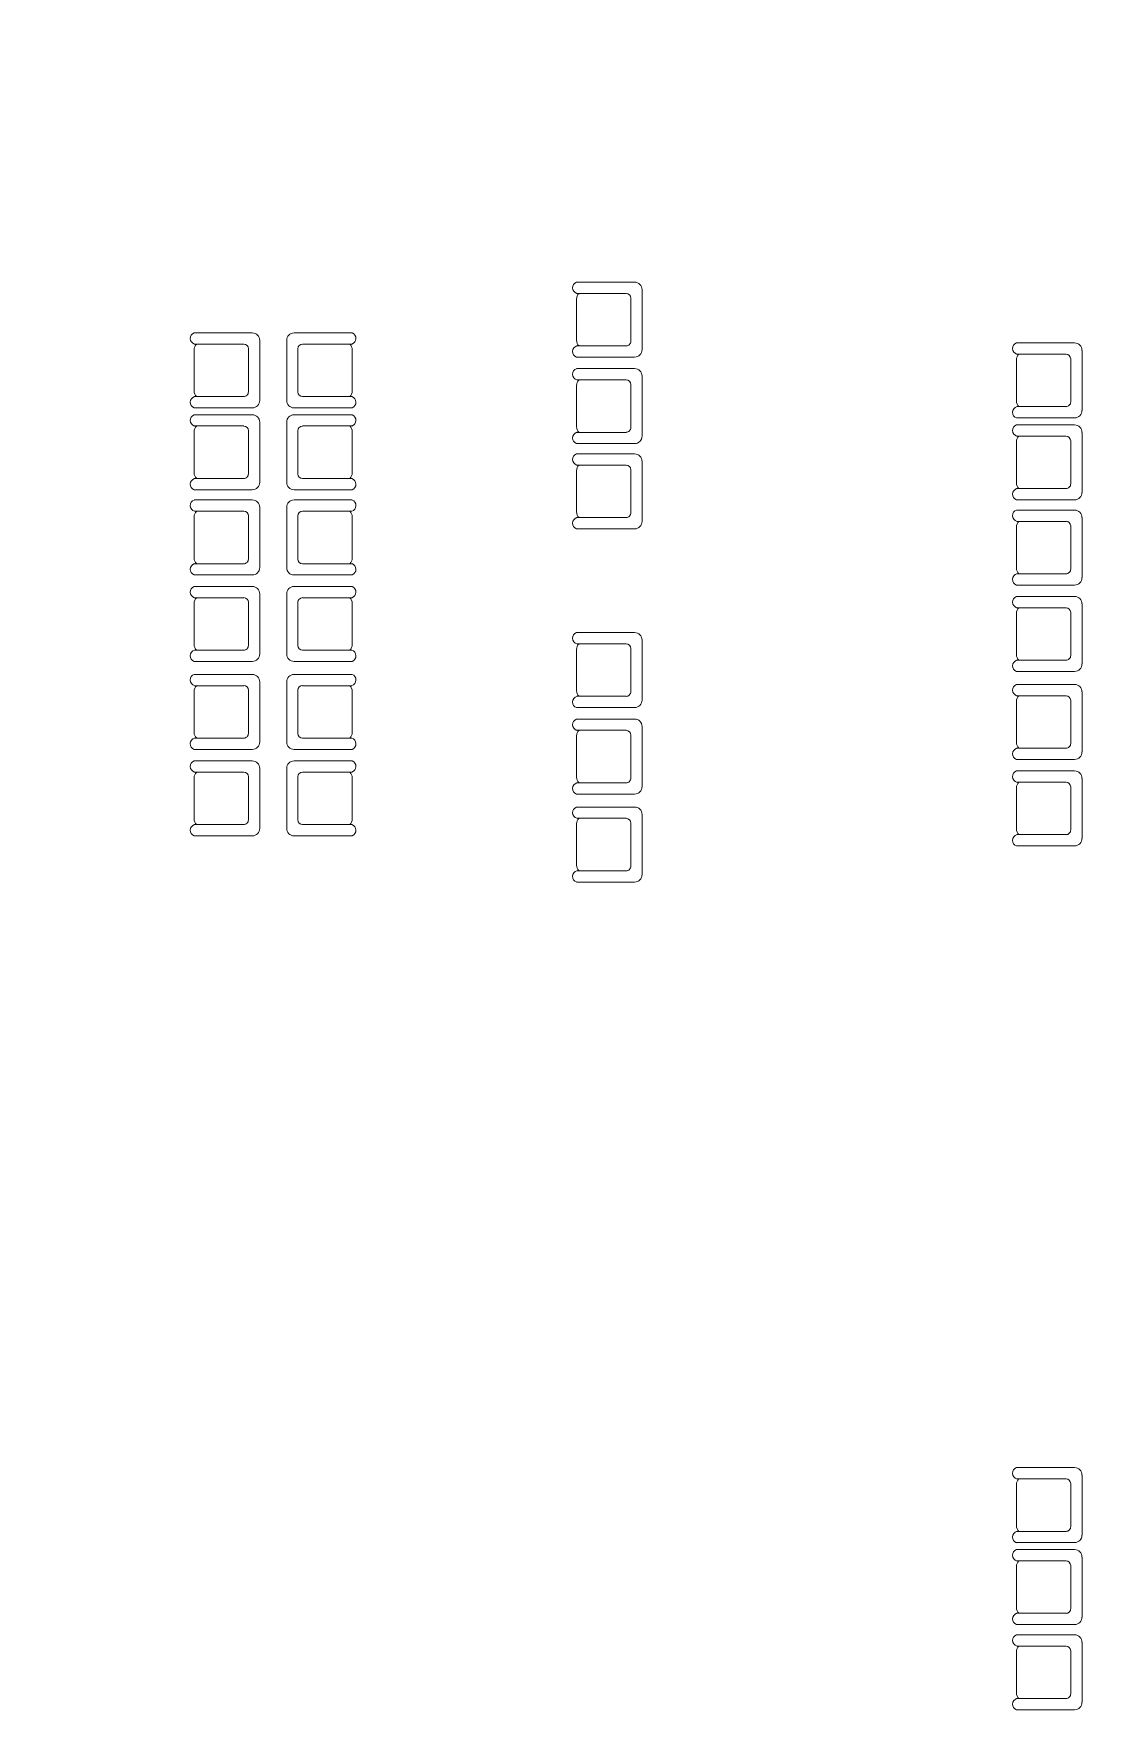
# Model space of a CAD drawing. Extents: x -3767 to 3861, y 250 to 646.
# Drawn here: x 107.04 to 115.55, y 363.26 to 376.68 of the extents above; entities that cross this region are included whole.
import ezdxf
from ezdxf import colors
from ezdxf.entities.mleader import LeaderData, LeaderLine
from ezdxf.math import Vec2, Vec3

# ---------------------------------------------------------------- set-up
doc = ezdxf.new("R2010")
doc.units = 0
doc.header["$LTSCALE"] = 0.15
doc.layers.add('0 criticalllllll', color=4, linetype='Continuous', lineweight=13)
doc.layers.add('FUR', color=252, linetype='Continuous', lineweight=9)
doc.layers.add('0 sockets', color=252, linetype='Continuous')

# ---------------------------------------------------------------- blocks, each defined once
blk = doc.blocks.new('ARCH')
at = {"layer": 'FUR'}
for p, q in [((111.393, 374.689), (111.858, 374.689)), ((111.393, 374.224), (111.393, 374.554)), ((111.395, 374.599), (111.79, 374.599)), ((111.828, 374.561), (111.828, 374.216)), ((111.918, 374.629), (111.918, 374.149)), ((108.796, 374.283), (108.331, 374.283)), ((109.132, 374.283), (109.597, 374.283)), ((108.331, 374.148), (108.331, 373.818)), ((108.728, 374.193), (108.333, 374.193)), ((108.766, 373.811), (108.766, 374.156)), ((108.856, 373.743), (108.856, 374.223)), ((109.072, 373.743), (109.072, 374.223)), ((109.162, 373.811), (109.162, 374.156)), ((109.199, 374.193), (109.595, 374.193)), ((109.597, 374.148), (109.597, 373.818)), ((111.79, 374.179), (111.395, 374.179)), ((115.381, 374.203), (114.916, 374.203)), ((115.441, 373.663), (115.441, 374.143)), ((111.858, 374.089), (111.393, 374.089)), ((111.393, 373.997), (111.858, 373.997)), ((114.916, 374.068), (114.916, 373.738)), ((115.313, 374.113), (114.918, 374.113)), ((115.351, 373.73), (115.351, 374.075)), ((111.393, 373.532), (111.393, 373.862)), ((111.395, 373.907), (111.79, 373.907)), ((111.828, 373.87), (111.828, 373.525)), ((111.918, 373.937), (111.918, 373.457)), ((108.333, 373.773), (108.728, 373.773)), ((109.595, 373.773), (109.199, 373.773)), ((108.331, 373.683), (108.796, 373.683)), ((108.796, 373.628), (108.331, 373.628)), ((109.597, 373.683), (109.132, 373.683)), ((109.132, 373.628), (109.597, 373.628)), ((114.916, 373.603), (115.381, 373.603)), ((114.918, 373.693), (115.313, 373.693)), ((108.331, 373.493), (108.331, 373.163)), ((108.728, 373.538), (108.333, 373.538)), ((108.766, 373.155), (108.766, 373.5)), ((108.856, 373.088), (108.856, 373.568)), ((109.072, 373.088), (109.072, 373.568)), ((109.162, 373.155), (109.162, 373.5)), ((109.199, 373.538), (109.595, 373.538)), ((109.597, 373.493), (109.597, 373.163)), ((111.79, 373.487), (111.395, 373.487)), ((115.381, 373.547), (114.916, 373.547)), ((115.313, 373.457), (114.918, 373.457)), ((115.441, 373.007), (115.441, 373.487)), ((111.858, 373.397), (111.393, 373.397)), ((111.393, 373.315), (111.858, 373.315)), ((114.916, 373.412), (114.916, 373.082)), ((115.351, 373.074), (115.351, 373.419)), ((111.393, 372.85), (111.393, 373.18)), ((111.395, 373.225), (111.79, 373.225)), ((111.828, 373.188), (111.828, 372.843)), ((111.918, 373.255), (111.918, 372.775)), ((108.333, 373.118), (108.728, 373.118)), ((109.595, 373.118), (109.199, 373.118)), ((108.331, 373.028), (108.796, 373.028)), ((108.796, 372.946), (108.331, 372.946)), ((109.597, 373.028), (109.132, 373.028)), ((109.132, 372.946), (109.597, 372.946)), ((114.916, 372.947), (115.381, 372.947)), ((114.918, 373.037), (115.313, 373.037)), ((108.331, 372.811), (108.331, 372.481)), ((108.728, 372.856), (108.333, 372.856)), ((108.766, 372.473), (108.766, 372.818)), ((108.856, 372.406), (108.856, 372.886)), ((109.072, 372.406), (109.072, 372.886)), ((109.162, 372.473), (109.162, 372.818)), ((109.199, 372.856), (109.595, 372.856)), ((109.597, 372.811), (109.597, 372.481)), ((111.79, 372.805), (111.395, 372.805)), ((115.381, 372.865), (114.916, 372.865)), ((115.313, 372.775), (114.918, 372.775)), ((115.441, 372.325), (115.441, 372.805)), ((111.858, 372.715), (111.393, 372.715)), ((114.916, 372.73), (114.916, 372.4)), ((115.351, 372.393), (115.351, 372.738)), ((108.333, 372.436), (108.728, 372.436)), ((109.595, 372.436), (109.199, 372.436)), ((108.331, 372.346), (108.796, 372.346)), ((108.796, 372.254), (108.331, 372.254)), ((109.597, 372.346), (109.132, 372.346)), ((109.132, 372.254), (109.597, 372.254)), ((114.916, 372.265), (115.381, 372.265)), ((114.918, 372.355), (115.313, 372.355)), ((108.331, 372.119), (108.331, 371.789)), ((108.728, 372.164), (108.333, 372.164)), ((108.766, 371.782), (108.766, 372.127)), ((108.856, 371.714), (108.856, 372.194)), ((109.072, 371.714), (109.072, 372.194)), ((109.162, 371.782), (109.162, 372.127)), ((109.199, 372.164), (109.595, 372.164)), ((109.597, 372.119), (109.597, 371.789)), ((115.381, 372.174), (114.916, 372.174)), ((115.441, 371.634), (115.441, 372.114)), ((114.916, 372.039), (114.916, 371.709)), ((115.313, 372.084), (114.918, 372.084)), ((115.351, 371.701), (115.351, 372.046)), ((111.393, 371.885), (111.858, 371.885)), ((108.333, 371.744), (108.728, 371.744)), ((109.595, 371.744), (109.199, 371.744)), ((111.393, 371.42), (111.393, 371.75)), ((111.395, 371.795), (111.79, 371.795)), ((111.828, 371.757), (111.828, 371.412)), ((111.918, 371.825), (111.918, 371.345)), ((108.331, 371.654), (108.796, 371.654)), ((109.597, 371.654), (109.132, 371.654)), ((114.916, 371.574), (115.381, 371.574)), ((114.918, 371.664), (115.313, 371.664)), ((108.796, 371.55), (108.331, 371.55)), ((108.728, 371.46), (108.333, 371.46)), ((108.856, 371.01), (108.856, 371.49)), ((109.072, 371.01), (109.072, 371.49)), ((109.132, 371.55), (109.597, 371.55)), ((109.199, 371.46), (109.595, 371.46)), ((115.381, 371.47), (114.916, 371.47)), ((108.331, 371.415), (108.331, 371.085)), ((108.766, 371.078), (108.766, 371.423)), ((109.162, 371.078), (109.162, 371.423)), ((109.597, 371.415), (109.597, 371.085)), ((111.79, 371.375), (111.395, 371.375)), ((114.916, 371.335), (114.916, 371.005)), ((115.313, 371.38), (114.918, 371.38)), ((115.351, 370.997), (115.351, 371.342)), ((115.441, 370.93), (115.441, 371.41)), ((111.858, 371.285), (111.393, 371.285)), ((111.393, 371.193), (111.858, 371.193)), ((108.333, 371.04), (108.728, 371.04)), ((109.595, 371.04), (109.199, 371.04)), ((111.393, 370.728), (111.393, 371.058)), ((111.395, 371.103), (111.79, 371.103)), ((111.828, 371.065), (111.828, 370.72)), ((111.918, 371.133), (111.918, 370.653)), ((108.331, 370.95), (108.796, 370.95)), ((109.597, 370.95), (109.132, 370.95)), ((114.918, 370.96), (115.313, 370.96)), ((108.796, 370.858), (108.331, 370.858)), ((108.728, 370.768), (108.333, 370.768)), ((108.856, 370.318), (108.856, 370.798)), ((109.072, 370.318), (109.072, 370.798)), ((109.132, 370.858), (109.597, 370.858)), ((109.199, 370.768), (109.595, 370.768)), ((114.916, 370.87), (115.381, 370.87)), ((115.381, 370.778), (114.916, 370.778)), ((108.331, 370.723), (108.331, 370.393)), ((108.766, 370.386), (108.766, 370.731)), ((109.162, 370.386), (109.162, 370.731)), ((109.597, 370.723), (109.597, 370.393)), ((111.79, 370.683), (111.395, 370.683)), ((114.916, 370.643), (114.916, 370.313)), ((115.313, 370.688), (114.918, 370.688)), ((115.351, 370.305), (115.351, 370.65)), ((115.441, 370.238), (115.441, 370.718)), ((111.858, 370.593), (111.393, 370.593)), ((111.393, 370.489), (111.858, 370.489)), ((111.395, 370.399), (111.79, 370.399)), ((111.828, 370.361), (111.828, 370.016)), ((111.918, 370.429), (111.918, 369.949)), ((108.331, 370.258), (108.796, 370.258)), ((108.333, 370.348), (108.728, 370.348)), ((109.597, 370.258), (109.132, 370.258)), ((109.595, 370.348), (109.199, 370.348)), ((111.393, 370.024), (111.393, 370.354)), ((114.918, 370.268), (115.313, 370.268)), ((114.916, 370.178), (115.381, 370.178)), ((111.79, 369.979), (111.395, 369.979)), ((111.858, 369.889), (111.393, 369.889)), ((115.381, 365.203), (114.916, 365.203)), ((115.441, 364.663), (115.441, 365.143)), ((114.916, 365.068), (114.916, 364.738)), ((115.313, 365.113), (114.918, 365.113)), ((115.351, 364.73), (115.351, 365.075)), ((114.916, 364.603), (115.381, 364.603)), ((114.918, 364.693), (115.313, 364.693)), ((115.381, 364.547), (114.916, 364.547)), ((115.313, 364.457), (114.918, 364.457)), ((115.441, 364.007), (115.441, 364.487)), ((114.916, 364.412), (114.916, 364.082)), ((115.351, 364.074), (115.351, 364.419)), ((114.916, 363.947), (115.381, 363.947)), ((114.918, 364.037), (115.313, 364.037)), ((115.381, 363.865), (114.916, 363.865)), ((115.441, 363.325), (115.441, 363.805)), ((114.916, 363.73), (114.916, 363.4)), ((115.313, 363.775), (114.918, 363.775)), ((115.351, 363.393), (115.351, 363.738)), ((114.916, 363.265), (115.381, 363.265)), ((114.918, 363.355), (115.313, 363.355))]:
    blk.add_line(p, q, dxfattribs=at)
at = {"layer": 'FUR', "extrusion": (0, 0, -1)}
for centre, major_axis, start_param, end_param in [((111.41, 374.644), (-0.0339, 0.0339), 4.256093, 6.69338), ((111.858, 374.629), (-0.0424, 0.0424), 0.785398, 2.356194), ((111.453, 374.554), (-0.0424, 0.0424), -0.785398, 0.062664), ((111.79, 374.561), (-0.0265, 0.0265), 0.785398, 2.356194), ((109.132, 374.223), (-0.0424, -0.0424), 0.785398, 2.356194), ((109.579, 374.239), (-0.0339, -0.0339), 2.731397, 5.168685), ((109.199, 374.156), (-0.0265, 0.0265), -0.785398, 0.785398), ((109.537, 374.148), (-0.0424, -0.0424), 3.078929, 3.926991), ((111.41, 374.134), (-0.0339, -0.0339), 5.87299, 8.310278), ((111.453, 374.224), (-0.0424, -0.0424), 6.220521, 7.068583), ((111.79, 374.216), (-0.0265, 0.0265), 2.356194, 3.926991), ((111.858, 374.149), (-0.0424, -0.0424), 3.926991, 5.497787), ((111.41, 373.952), (-0.0339, 0.0339), 4.256093, 6.69338), ((111.858, 373.937), (-0.0424, 0.0424), 0.785398, 2.356194), ((111.453, 373.862), (-0.0424, 0.0424), -0.785398, 0.062664), ((111.79, 373.87), (-0.0265, 0.0265), 0.785398, 2.356194), ((109.132, 373.743), (-0.0424, 0.0424), 3.926991, 5.497787), ((109.199, 373.811), (-0.0265, 0.0265), 3.926991, 5.497787), ((109.537, 373.818), (-0.0424, 0.0424), 2.356194, 3.204257), ((109.579, 373.728), (-0.0339, 0.0339), 1.1145, 3.551788), ((109.132, 373.568), (-0.0424, -0.0424), 0.785398, 2.356194), ((109.579, 373.583), (-0.0339, -0.0339), 2.731397, 5.168685), ((109.199, 373.5), (-0.0265, 0.0265), -0.785398, 0.785398), ((109.537, 373.493), (-0.0424, -0.0424), 3.078929, 3.926991), ((111.41, 373.442), (-0.0339, -0.0339), 5.87299, 8.310278), ((111.453, 373.532), (-0.0424, -0.0424), 6.220521, 7.068583), ((111.79, 373.525), (-0.0265, 0.0265), 2.356194, 3.926991), ((111.858, 373.457), (-0.0424, -0.0424), 3.926991, 5.497787), ((111.41, 373.271), (-0.0339, 0.0339), 4.256093, 6.69338), ((111.858, 373.255), (-0.0424, 0.0424), 0.785398, 2.356194), ((111.453, 373.18), (-0.0424, 0.0424), -0.785398, 0.062664), ((111.79, 373.188), (-0.0265, 0.0265), 0.785398, 2.356194), ((109.132, 373.088), (-0.0424, 0.0424), 3.926991, 5.497787), ((109.199, 373.155), (-0.0265, 0.0265), 3.926991, 5.497787), ((109.537, 373.163), (-0.0424, 0.0424), 2.356194, 3.204257), ((109.579, 373.072), (-0.0339, 0.0339), 1.1145, 3.551788), ((109.132, 372.886), (-0.0424, -0.0424), 0.785398, 2.356194), ((109.579, 372.901), (-0.0339, -0.0339), 2.731397, 5.168685), ((109.199, 372.818), (-0.0265, 0.0265), -0.785398, 0.785398), ((109.537, 372.811), (-0.0424, -0.0424), 3.078929, 3.926991), ((111.41, 372.76), (-0.0339, -0.0339), 5.87299, 8.310278), ((111.453, 372.85), (-0.0424, -0.0424), 6.220521, 7.068583), ((111.79, 372.843), (-0.0265, 0.0265), 2.356194, 3.926991), ((111.858, 372.775), (-0.0424, -0.0424), 3.926991, 5.497787), ((109.132, 372.406), (-0.0424, 0.0424), 3.926991, 5.497787), ((109.199, 372.473), (-0.0265, 0.0265), 3.926991, 5.497787), ((109.537, 372.481), (-0.0424, 0.0424), 2.356194, 3.204257), ((109.579, 372.391), (-0.0339, 0.0339), 1.1145, 3.551788), ((109.132, 372.194), (-0.0424, -0.0424), 0.785398, 2.356194), ((109.579, 372.209), (-0.0339, -0.0339), 2.731397, 5.168685), ((109.199, 372.127), (-0.0265, 0.0265), -0.785398, 0.785398), ((109.537, 372.119), (-0.0424, -0.0424), 3.078929, 3.926991), ((111.41, 371.84), (-0.0339, 0.0339), 4.256093, 6.69338), ((111.858, 371.825), (-0.0424, 0.0424), 0.785398, 2.356194), ((109.132, 371.714), (-0.0424, 0.0424), 3.926991, 5.497787), ((109.199, 371.782), (-0.0265, 0.0265), 3.926991, 5.497787), ((109.537, 371.789), (-0.0424, 0.0424), 2.356194, 3.204257), ((109.579, 371.699), (-0.0339, 0.0339), 1.1145, 3.551788), ((111.453, 371.75), (-0.0424, 0.0424), -0.785398, 0.062664), ((111.79, 371.757), (-0.0265, 0.0265), 0.785398, 2.356194), ((109.132, 371.49), (-0.0424, -0.0424), 0.785398, 2.356194), ((109.199, 371.423), (-0.0265, 0.0265), -0.785398, 0.785398), ((109.537, 371.415), (-0.0424, -0.0424), 3.078929, 3.926991), ((109.579, 371.506), (-0.0339, -0.0339), 2.731397, 5.168685), ((111.41, 371.329), (-0.0339, -0.0339), 5.87299, 8.310278), ((111.453, 371.42), (-0.0424, -0.0424), 6.220521, 7.068583), ((111.79, 371.412), (-0.0265, 0.0265), 2.356194, 3.926991), ((111.858, 371.345), (-0.0424, -0.0424), 3.926991, 5.497787), ((111.41, 371.148), (-0.0339, 0.0339), 4.256093, 6.69338), ((111.858, 371.133), (-0.0424, 0.0424), 0.785398, 2.356194), ((109.199, 371.078), (-0.0265, 0.0265), 3.926991, 5.497787), ((109.537, 371.085), (-0.0424, 0.0424), 2.356194, 3.204257), ((109.579, 370.995), (-0.0339, 0.0339), 1.1145, 3.551788), ((111.453, 371.058), (-0.0424, 0.0424), -0.785398, 0.062664), ((111.79, 371.065), (-0.0265, 0.0265), 0.785398, 2.356194), ((109.132, 371.01), (-0.0424, 0.0424), 3.926991, 5.497787), ((109.132, 370.798), (-0.0424, -0.0424), 0.785398, 2.356194), ((109.199, 370.731), (-0.0265, 0.0265), -0.785398, 0.785398), ((109.537, 370.723), (-0.0424, -0.0424), 3.078929, 3.926991), ((109.579, 370.814), (-0.0339, -0.0339), 2.731397, 5.168685), ((111.41, 370.637), (-0.0339, -0.0339), 5.87299, 8.310278), ((111.453, 370.728), (-0.0424, -0.0424), 6.220521, 7.068583), ((111.79, 370.72), (-0.0265, 0.0265), 2.356194, 3.926991), ((111.858, 370.653), (-0.0424, -0.0424), 3.926991, 5.497787), ((109.199, 370.386), (-0.0265, 0.0265), 3.926991, 5.497787), ((109.537, 370.393), (-0.0424, 0.0424), 2.356194, 3.204257), ((111.41, 370.444), (-0.0339, 0.0339), 4.256093, 6.69338), ((111.453, 370.354), (-0.0424, 0.0424), -0.785398, 0.062664), ((111.79, 370.361), (-0.0265, 0.0265), 0.785398, 2.356194), ((111.858, 370.429), (-0.0424, 0.0424), 0.785398, 2.356194), ((109.132, 370.318), (-0.0424, 0.0424), 3.926991, 5.497787), ((109.579, 370.303), (-0.0339, 0.0339), 1.1145, 3.551788), ((111.41, 369.934), (-0.0339, -0.0339), 5.87299, 8.310278), ((111.453, 370.024), (-0.0424, -0.0424), 6.220521, 7.068583), ((111.79, 370.016), (-0.0265, 0.0265), 2.356194, 3.926991), ((111.858, 369.949), (-0.0424, -0.0424), 3.926991, 5.497787)]:
    blk.add_ellipse(centre, major_axis=major_axis, ratio=1, start_param=start_param, end_param=end_param, dxfattribs=at)
at = {"layer": 'FUR'}
for centre, major_axis, start_param, end_param in [((108.348, 374.239), (-0.0339, 0.0339), 5.87299, 8.310278), ((108.796, 374.223), (-0.0424, 0.0424), 3.926991, 5.497787), ((108.391, 374.148), (-0.0424, 0.0424), 6.220521, 7.068583), ((108.728, 374.156), (-0.0265, 0.0265), 3.926991, 5.497787), ((114.933, 374.158), (-0.0339, 0.0339), 5.87299, 8.310278), ((115.381, 374.143), (-0.0424, 0.0424), 3.926991, 5.497787), ((114.976, 374.068), (-0.0424, 0.0424), 6.220521, 7.068583), ((115.313, 374.075), (-0.0265, 0.0265), 3.926991, 5.497787), ((108.348, 373.728), (-0.0339, -0.0339), 4.256093, 6.69338), ((108.391, 373.818), (-0.0424, -0.0424), -0.785398, 0.062664), ((108.728, 373.811), (-0.0265, 0.0265), 2.356194, 3.926991), ((108.796, 373.743), (-0.0424, -0.0424), 0.785398, 2.356194), ((114.976, 373.738), (-0.0424, -0.0424), -0.785398, 0.062664), ((115.313, 373.73), (-0.0265, 0.0265), 2.356194, 3.926991), ((108.348, 373.583), (-0.0339, 0.0339), 5.87299, 8.310278), ((108.796, 373.568), (-0.0424, 0.0424), 3.926991, 5.497787), ((114.933, 373.647), (-0.0339, -0.0339), 4.256093, 6.69338), ((115.381, 373.663), (-0.0424, -0.0424), 0.785398, 2.356194), ((108.391, 373.493), (-0.0424, 0.0424), 6.220521, 7.068583), ((108.728, 373.5), (-0.0265, 0.0265), 3.926991, 5.497787), ((114.933, 373.502), (-0.0339, 0.0339), 5.87299, 8.310278), ((114.976, 373.412), (-0.0424, 0.0424), 6.220521, 7.068583), ((115.313, 373.419), (-0.0265, 0.0265), 3.926991, 5.497787), ((115.381, 373.487), (-0.0424, 0.0424), 3.926991, 5.497787), ((108.348, 373.072), (-0.0339, -0.0339), 4.256093, 6.69338), ((108.391, 373.163), (-0.0424, -0.0424), -0.785398, 0.062664), ((108.728, 373.155), (-0.0265, 0.0265), 2.356194, 3.926991), ((108.796, 373.088), (-0.0424, -0.0424), 0.785398, 2.356194), ((114.976, 373.082), (-0.0424, -0.0424), -0.785398, 0.062664), ((115.313, 373.074), (-0.0265, 0.0265), 2.356194, 3.926991), ((108.348, 372.901), (-0.0339, 0.0339), 5.87299, 8.310278), ((108.796, 372.886), (-0.0424, 0.0424), 3.926991, 5.497787), ((114.933, 372.992), (-0.0339, -0.0339), 4.256093, 6.69338), ((115.381, 373.007), (-0.0424, -0.0424), 0.785398, 2.356194), ((108.391, 372.811), (-0.0424, 0.0424), 6.220521, 7.068583), ((108.728, 372.818), (-0.0265, 0.0265), 3.926991, 5.497787), ((114.933, 372.821), (-0.0339, 0.0339), 5.87299, 8.310278), ((114.976, 372.73), (-0.0424, 0.0424), 6.220521, 7.068583), ((115.313, 372.738), (-0.0265, 0.0265), 3.926991, 5.497787), ((115.381, 372.805), (-0.0424, 0.0424), 3.926991, 5.497787), ((108.348, 372.391), (-0.0339, -0.0339), 4.256093, 6.69338), ((108.391, 372.481), (-0.0424, -0.0424), -0.785398, 0.062664), ((108.728, 372.473), (-0.0265, 0.0265), 2.356194, 3.926991), ((108.796, 372.406), (-0.0424, -0.0424), 0.785398, 2.356194), ((114.976, 372.4), (-0.0424, -0.0424), -0.785398, 0.062664), ((115.313, 372.393), (-0.0265, 0.0265), 2.356194, 3.926991), ((108.348, 372.209), (-0.0339, 0.0339), 5.87299, 8.310278), ((108.796, 372.194), (-0.0424, 0.0424), 3.926991, 5.497787), ((114.933, 372.31), (-0.0339, -0.0339), 4.256093, 6.69338), ((115.381, 372.325), (-0.0424, -0.0424), 0.785398, 2.356194), ((108.391, 372.119), (-0.0424, 0.0424), 6.220521, 7.068583), ((108.728, 372.127), (-0.0265, 0.0265), 3.926991, 5.497787), ((114.933, 372.129), (-0.0339, 0.0339), 5.87299, 8.310278), ((115.381, 372.114), (-0.0424, 0.0424), 3.926991, 5.497787), ((114.976, 372.039), (-0.0424, 0.0424), 6.220521, 7.068583), ((115.313, 372.046), (-0.0265, 0.0265), 3.926991, 5.497787), ((108.348, 371.699), (-0.0339, -0.0339), 4.256093, 6.69338), ((108.391, 371.789), (-0.0424, -0.0424), -0.785398, 0.062664), ((108.728, 371.782), (-0.0265, 0.0265), 2.356194, 3.926991), ((108.796, 371.714), (-0.0424, -0.0424), 0.785398, 2.356194), ((114.976, 371.709), (-0.0424, -0.0424), -0.785398, 0.062664), ((115.313, 371.701), (-0.0265, 0.0265), 2.356194, 3.926991), ((114.933, 371.618), (-0.0339, -0.0339), 4.256093, 6.69338), ((115.381, 371.634), (-0.0424, -0.0424), 0.785398, 2.356194), ((108.348, 371.506), (-0.0339, 0.0339), 5.87299, 8.310278), ((108.391, 371.415), (-0.0424, 0.0424), 6.220521, 7.068583), ((108.728, 371.423), (-0.0265, 0.0265), 3.926991, 5.497787), ((108.796, 371.49), (-0.0424, 0.0424), 3.926991, 5.497787), ((114.933, 371.425), (-0.0339, 0.0339), 5.87299, 8.310278), ((115.381, 371.41), (-0.0424, 0.0424), 3.926991, 5.497787), ((114.976, 371.335), (-0.0424, 0.0424), 6.220521, 7.068583), ((115.313, 371.342), (-0.0265, 0.0265), 3.926991, 5.497787), ((108.348, 370.995), (-0.0339, -0.0339), 4.256093, 6.69338), ((108.391, 371.085), (-0.0424, -0.0424), -0.785398, 0.062664), ((108.728, 371.078), (-0.0265, 0.0265), 2.356194, 3.926991), ((108.796, 371.01), (-0.0424, -0.0424), 0.785398, 2.356194), ((114.933, 370.914), (-0.0339, -0.0339), 4.256093, 6.69338), ((114.976, 371.005), (-0.0424, -0.0424), -0.785398, 0.062664), ((115.313, 370.997), (-0.0265, 0.0265), 2.356194, 3.926991), ((115.381, 370.93), (-0.0424, -0.0424), 0.785398, 2.356194), ((108.348, 370.814), (-0.0339, 0.0339), 5.87299, 8.310278), ((108.391, 370.723), (-0.0424, 0.0424), 6.220521, 7.068583), ((108.728, 370.731), (-0.0265, 0.0265), 3.926991, 5.497787), ((108.796, 370.798), (-0.0424, 0.0424), 3.926991, 5.497787), ((114.933, 370.733), (-0.0339, 0.0339), 5.87299, 8.310278), ((115.381, 370.718), (-0.0424, 0.0424), 3.926991, 5.497787), ((114.976, 370.643), (-0.0424, 0.0424), 6.220521, 7.068583), ((115.313, 370.65), (-0.0265, 0.0265), 3.926991, 5.497787), ((108.391, 370.393), (-0.0424, -0.0424), -0.785398, 0.062664), ((108.728, 370.386), (-0.0265, 0.0265), 2.356194, 3.926991), ((108.348, 370.303), (-0.0339, -0.0339), 4.256093, 6.69338), ((108.796, 370.318), (-0.0424, -0.0424), 0.785398, 2.356194), ((114.933, 370.222), (-0.0339, -0.0339), 4.256093, 6.69338), ((114.976, 370.313), (-0.0424, -0.0424), -0.785398, 0.062664), ((115.313, 370.305), (-0.0265, 0.0265), 2.356194, 3.926991), ((115.381, 370.238), (-0.0424, -0.0424), 0.785398, 2.356194), ((114.933, 365.158), (-0.0339, 0.0339), 5.87299, 8.310278), ((115.381, 365.143), (-0.0424, 0.0424), 3.926991, 5.497787), ((114.976, 365.068), (-0.0424, 0.0424), 6.220521, 7.068583), ((115.313, 365.075), (-0.0265, 0.0265), 3.926991, 5.497787), ((114.976, 364.738), (-0.0424, -0.0424), -0.785398, 0.062664), ((115.313, 364.73), (-0.0265, 0.0265), 2.356194, 3.926991), ((114.933, 364.647), (-0.0339, -0.0339), 4.256093, 6.69338), ((115.381, 364.663), (-0.0424, -0.0424), 0.785398, 2.356194), ((114.933, 364.502), (-0.0339, 0.0339), 5.87299, 8.310278), ((114.976, 364.412), (-0.0424, 0.0424), 6.220521, 7.068583), ((115.313, 364.419), (-0.0265, 0.0265), 3.926991, 5.497787), ((115.381, 364.487), (-0.0424, 0.0424), 3.926991, 5.497787), ((114.976, 364.082), (-0.0424, -0.0424), -0.785398, 0.062664), ((115.313, 364.074), (-0.0265, 0.0265), 2.356194, 3.926991), ((114.933, 363.992), (-0.0339, -0.0339), 4.256093, 6.69338), ((115.381, 364.007), (-0.0424, -0.0424), 0.785398, 2.356194), ((114.933, 363.821), (-0.0339, 0.0339), 5.87299, 8.310278), ((115.381, 363.805), (-0.0424, 0.0424), 3.926991, 5.497787), ((114.976, 363.73), (-0.0424, 0.0424), 6.220521, 7.068583), ((115.313, 363.738), (-0.0265, 0.0265), 3.926991, 5.497787), ((114.976, 363.4), (-0.0424, -0.0424), -0.785398, 0.062664), ((115.313, 363.393), (-0.0265, 0.0265), 2.356194, 3.926991), ((114.933, 363.31), (-0.0339, -0.0339), 4.256093, 6.69338), ((115.381, 363.325), (-0.0424, -0.0424), 0.785398, 2.356194)]:
    blk.add_ellipse(centre, major_axis=major_axis, ratio=1, start_param=start_param, end_param=end_param, dxfattribs=at)

msp = doc.modelspace()

# ---------------------------------------------------------------- block references
at = {"layer": '0 sockets', "color": 3}
msp.add_blockref('ARCH', (0, 0), dxfattribs=at)

# ---------------------------------------------------------------- leaders
at = {"layer": '0 criticalllllll', "color": 4}
ml = msp.add_multileader_mtext('Standard', dxfattribs=at)
ml.set_content('ZONE 02\\PUPVC CONDUIT 20 MM2\\P(2*1.5) MM2 CABLE\\PEXPOSED ABOVE FALSE CEILING\\PTYPICAL', color=6)
ml.set_leader_properties()
ml.build(insert=Vec2(0, 0))
ml.multileader.update_dxf_attribs({"text_right_attachment_type": 6, "dogleg_length": 0.1, "arrow_head_size": 0.2})
ctx = ml.context
ctx.base_point, ctx.char_height, ctx.arrow_head_size, ctx.landing_gap_size = Vec3(71.92025, 374.51795), 0.1, 0.2, 0.02
ctx.right_attachment = 6
notes = []
notes.append((ctx, [(0, (1, 1, 0), (71.82025, 374.51795), (1, 0), 0.1, [(0, [(70.31301, 376.67842)], 0, [])])]))
ctx.mtext.insert, ctx.mtext.width, ctx.mtext.flow_direction = Vec3(71.94025, 374.56795), 3780, 5
ml = msp.add_multileader_mtext('Standard', dxfattribs=at)
ml.set_content('ZONE 02\\PUPVC CONDUIT 20 MM2\\P(2*1.5) MM2 CABLE\\PEXPOSED ABOVE FALSE CEILING\\PTYPICAL', color=6)
ml.set_leader_properties()
ml.build(insert=Vec2(0, 0))
ml.multileader.update_dxf_attribs({"text_right_attachment_type": 6, "dogleg_length": 0.1, "arrow_head_size": 0.2})
ctx = ml.context
ctx.base_point, ctx.char_height, ctx.arrow_head_size, ctx.landing_gap_size = Vec3(23.54158, 363.50519), 0.1, 0.2, 0.02
ctx.right_attachment = 6
notes.append((ctx, [(0, (1, 1, 0), (23.44158, 363.50519), (1, 0), 0.1, [(0, [(20.84785, 368.1664)], 0, [])])]))
ctx.mtext.insert, ctx.mtext.width, ctx.mtext.flow_direction = Vec3(23.56158, 363.55519), 3780, 5
ml = msp.add_multileader_mtext('Standard', dxfattribs=at)
ml.set_content('ZONE 02\\PUPVC CONDUIT 20 MM2\\P(2*1.5) MM2 CABLE\\PEXPOSED ABOVE FALSE CEILING\\PTYPICAL', color=6)
ml.set_leader_properties()
ml.build(insert=Vec2(0, 0))
ml.multileader.update_dxf_attribs({"text_right_attachment_type": 6, "dogleg_length": 0.1, "arrow_head_size": 0.2})
ctx = ml.context
ctx.base_point, ctx.char_height, ctx.arrow_head_size, ctx.landing_gap_size = Vec3(18.79192, 363.50519), 0.1, 0.2, 0.02
ctx.right_attachment = 6
notes.append((ctx, [(0, (1, 1, 0), (18.69192, 363.50519), (1, 0), 0.1, [(0, [(16.20959, 368.0664)], 0, [])])]))
ctx.mtext.insert, ctx.mtext.width, ctx.mtext.flow_direction = Vec3(18.81192, 363.55519), 3780, 5
ml = msp.add_multileader_mtext('Standard', dxfattribs=at)
ml.set_content('ZONE 02\\PUPVC CONDUIT 20 MM2\\P(2*1.5) MM2 CABLE\\PEXPOSED ABOVE FALSE CEILING\\PTYPICAL', color=6)
ml.set_leader_properties()
ml.build(insert=Vec2(0, 0))
ml.multileader.update_dxf_attribs({"text_right_attachment_type": 6, "dogleg_length": 0.1, "arrow_head_size": 0.2})
ctx = ml.context
ctx.base_point, ctx.char_height, ctx.arrow_head_size, ctx.landing_gap_size = Vec3(81.1, 367.2), 0.1, 0.2, 0.02
ctx.right_attachment = 6
notes.append((ctx, [(0, (1, 1, 0), (81, 367.2), (1, 0), 0.1, [(0, [(78.45694, 364.63954)], 0, [])])]))
ctx.mtext.insert, ctx.mtext.width, ctx.mtext.flow_direction = Vec3(81.12, 367.25), 3780, 5
ml = msp.add_multileader_mtext('Standard', dxfattribs=at)
ml.set_content('ZONE 02\\PUPVC CONDUIT 20 MM2\\P(2*1.5) MM2 CABLE\\PEXPOSED ABOVE FALSE CEILING\\PTYPICAL', color=6)
ml.set_leader_properties()
ml.build(insert=Vec2(0, 0))
ml.multileader.update_dxf_attribs({"text_right_attachment_type": 6, "dogleg_length": 0.1, "arrow_head_size": 0.2})
ctx = ml.context
ctx.base_point, ctx.char_height, ctx.arrow_head_size, ctx.landing_gap_size = Vec3(54.1, 364.4), 0.1, 0.2, 0.02
ctx.right_attachment = 6
notes.append((ctx, [(0, (1, 1, 0), (54, 364.4), (1, 0), 0.1, [(0, [(51.26832, 365.75659)], 0, [])])]))
ctx.mtext.insert, ctx.mtext.width, ctx.mtext.flow_direction = Vec3(54.12, 364.45), 3780, 5
for ctx, leaders in notes:
    for number, flags, end, landing, length, lines in leaders:
        leader = LeaderData()
        leader.index, (leader.has_last_leader_line, leader.has_dogleg_vector, leader.attachment_direction) = number, flags
        leader.last_leader_point, leader.dogleg_vector, leader.dogleg_length = Vec3(end), Vec3(landing), length
        for number, points, colour, breaks in lines:
            line = LeaderLine()
            line.index, line.vertices, line.color, line.breaks = number, Vec3.list(points), colors.encode_raw_color(colour), breaks
            leader.lines.append(line)
        ctx.leaders.append(leader)

doc.saveas('drawing.dxf')
